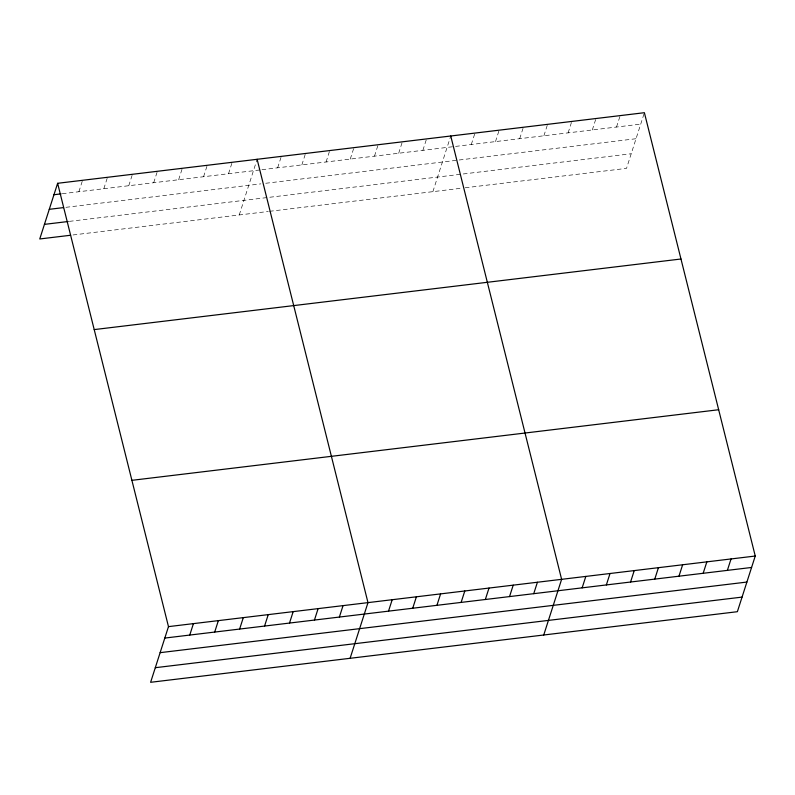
<?xml version="1.0" encoding="UTF-8"?>
<svg xmlns="http://www.w3.org/2000/svg" width="795" height="795" viewBox="0 0 795 795"><rect width="100%" height="100%" fill="white"/><g stroke="black" fill="none" stroke-linecap="round" stroke-linejoin="round"><path stroke-width="0.6" stroke-dasharray="3.98 2.98" d="M78.894 191.724L82.561 180.296M103.827 188.723L107.494 177.295M128.77 185.722L132.437 174.294M153.703 182.721L157.37 171.293M178.646 179.72L182.313 168.292M203.58 176.719L207.247 165.29M228.513 173.717L232.19 162.289M239.255 214.958L257.123 159.288M277.654 167.805L281.331 156.377M301.861 164.893L305.528 153.465M326.069 161.981L329.736 150.553M350.267 159.07L353.944 147.641M374.475 156.158L378.142 144.73M398.683 153.246L402.349 141.818M422.88 150.334L426.557 138.906M432.887 191.665L450.755 135.995M471.296 144.511L474.963 133.083M495.494 141.599L499.161 130.171M519.701 138.688L523.368 127.26M543.899 135.776L547.576 124.348M568.107 132.864L571.774 121.436M592.315 129.953L595.982 118.525M616.513 127.041L620.189 115.613M644.02 113.844L626.52 168.371L463.137 188.027M62.268 193.722L260.72 169.852M261.923 169.703L454.352 146.548M455.555 146.399L640.72 124.129M65.896 207.326L260.869 183.864M265.709 183.277L636.03 138.727M69.374 221.368L631.2 153.763M73.001 234.962L268.293 211.47M269.505 211.321L461.925 188.167"/><path stroke-width="1.19" d="M57.628 183.297L168.48 626.629L150.613 682.299L737.372 611.703L755.25 556.033L644.387 112.701L57.628 183.297L39.75 238.967L70.626 235.25M189.757 635.066L193.423 623.638M214.69 632.065L218.357 620.637M239.623 629.064L243.3 617.635M264.566 626.062L268.233 614.634M289.499 623.061L293.176 611.633M314.442 620.06L318.109 608.632M339.376 617.059L343.043 605.631M350.108 658.3L367.986 602.63L257.123 159.288M388.517 611.146L392.193 599.718M412.724 608.235L416.391 596.806M436.932 605.323L440.599 593.895M461.13 602.411L464.797 590.983M485.338 599.5L489.005 588.071M509.535 596.588L513.212 585.16M533.743 593.676L537.41 582.248M543.74 635.006L561.618 579.336L450.755 135.995M582.149 587.853L585.826 576.425M606.356 584.941L610.023 573.513M630.564 582.029L634.231 570.591M654.762 579.118L658.429 567.68M678.97 576.196L682.637 564.768M703.168 573.284L706.844 561.856M727.375 570.373L731.042 558.945M53.951 194.725L61.076 193.871M49.27 209.323L63.521 207.604M44.441 224.369L68.191 221.507M94.207 329.597L680.977 259.001M131.9 480.329L718.67 409.733M168.48 626.629L755.25 556.033M164.813 638.067L751.583 567.461M160.123 652.665L746.893 582.059M155.293 667.701L742.063 597.105"/></g></svg>
